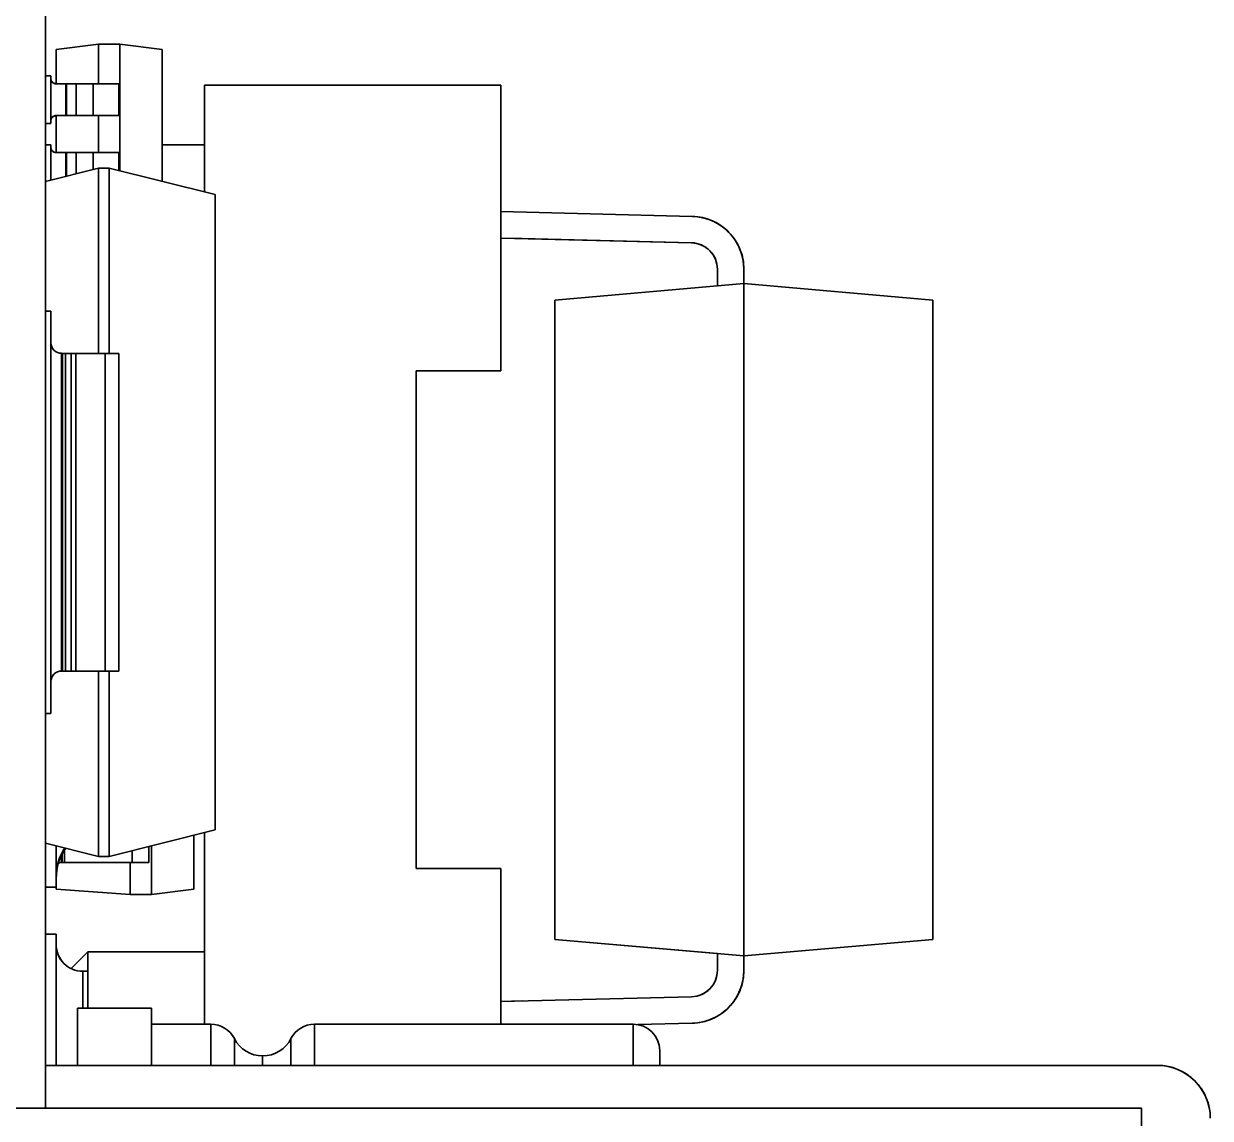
# Model space of a CAD drawing. Extents: x 146 to 1134, y 78 to 926.
# Drawn here: x 676.35 to 687.56, y 330.01 to 340.35 of the extents above; entities that cross this region are included whole.
import ezdxf

# ---------------------------------------------------------------- set-up
doc = ezdxf.new("R2010")
doc.units = 0

msp = doc.modelspace()

# ---------------------------------------------------------------- linework, layer by layer
at = {"color": 7, "lineweight": 35}
for p, q in [((676.559, 330.107), (676.559, 371.677)), ((676.559, 330.107), (676.559, 371.677)), ((686.909, 330.107), (666.909, 330.107))]:
    msp.add_line(p, q, dxfattribs=at)
at = {"color": 7, "lineweight": 35, "ltscale": 0.010077}
for p, q in [((676.659, 340.107), (677.059, 340.157)), ((677.059, 340.157), (676.659, 340.107))]:
    msp.add_line(p, q, dxfattribs=at)
at = {"color": 7, "lineweight": 35, "ltscale": 0.009375}
for p, q in [((677.059, 339.782), (677.059, 340.157)), ((677.059, 340.157), (677.059, 339.782))]:
    msp.add_line(p, q, dxfattribs=at)
at = {"color": 7, "lineweight": 35, "ltscale": 0.005}
for p, q in [((677.059, 340.157), (677.259, 340.157)), ((677.059, 340.157), (677.259, 340.157)), ((677.559, 332.127), (677.359, 332.127)), ((677.359, 332.127), (677.559, 332.127)), ((677.359, 332.127), (677.559, 332.127))]:
    msp.add_line(p, q, dxfattribs=at)
at = {"color": 7, "lineweight": 35, "ltscale": 0.0299}
for p, q in [((677.259, 338.961), (677.259, 340.157)), ((677.259, 340.157), (677.259, 338.961))]:
    msp.add_line(p, q, dxfattribs=at)
at = {"color": 7, "lineweight": 35, "ltscale": 0.010078}
for p, q in [((677.259, 340.157), (677.659, 340.107)), ((677.659, 340.107), (677.259, 340.157)), ((677.959, 332.177), (677.559, 332.127)), ((677.559, 332.127), (677.959, 332.177)), ((677.559, 332.127), (677.959, 332.177))]:
    msp.add_line(p, q, dxfattribs=at)
at = {"color": 7, "lineweight": 35, "ltscale": 0.008125}
for p, q in [((676.659, 339.782), (676.659, 340.107)), ((676.659, 340.107), (676.659, 339.782)), ((676.659, 340.107), (676.659, 339.782))]:
    msp.add_line(p, q, dxfattribs=at)
at = {"color": 7, "lineweight": 35, "ltscale": 0.03115}
for p, q in [((677.659, 340.107), (677.659, 338.861)), ((677.659, 338.861), (677.659, 340.107))]:
    msp.add_line(p, q, dxfattribs=at)
at = {"color": 7, "lineweight": 35, "ltscale": 0.00125}
for p, q in [((676.609, 339.857), (676.559, 339.857)), ((676.559, 339.857), (676.609, 339.857)), ((676.659, 339.482), (676.709, 339.482)), ((676.559, 339.407), (676.609, 339.407)), ((676.559, 339.407), (676.609, 339.407)), ((676.559, 339.407), (676.609, 339.407)), ((676.559, 339.407), (676.609, 339.407)), ((676.559, 339.407), (676.609, 339.407)), ((676.609, 339.207), (676.559, 339.207)), ((676.559, 339.207), (676.609, 339.207)), ((676.609, 337.636), (676.559, 337.636)), ((676.559, 337.636), (676.609, 337.636)), ((676.609, 333.836), (676.559, 333.836)), ((676.559, 333.836), (676.609, 333.836)), ((676.559, 333.836), (676.609, 333.836)), ((676.909, 331.401), (676.959, 331.401)), ((676.959, 331.401), (676.909, 331.401))]:
    msp.add_line(p, q, dxfattribs=at)
at = {"color": 7, "lineweight": 35, "ltscale": 0.01125}
msp.add_line((676.609, 339.407), (676.609, 339.857), dxfattribs=at)
at = {"color": 7, "lineweight": 35, "ltscale": 0.000428772}
for p, q in [((676.609, 339.857), (676.609, 339.84)), ((676.609, 339.424), (676.609, 339.407))]:
    msp.add_line(p, q, dxfattribs=at)
at = {"color": 7, "lineweight": 35, "ltscale": 0.001219}
for p, q in [((676.609, 339.84), (676.609, 339.791)), ((676.609, 339.473), (676.609, 339.424)), ((676.609, 339.19), (676.609, 339.141))]:
    msp.add_line(p, q, dxfattribs=at)
at = {"color": 7, "lineweight": 35, "ltscale": 0.009999}
for p, q in [((676.609, 339.432), (676.609, 339.832)), ((678.059, 339.205), (677.659, 339.205)), ((678.059, 339.205), (677.659, 339.205))]:
    msp.add_line(p, q, dxfattribs=at)
at = {"color": 7, "lineweight": 35, "ltscale": 0.001825}
for p, q in [((676.609, 339.791), (676.609, 339.718)), ((676.609, 339.546), (676.609, 339.473)), ((676.609, 339.141), (676.609, 339.068))]:
    msp.add_line(p, q, dxfattribs=at)
at = {"color": 7, "lineweight": 35, "ltscale": 0.000340794}
msp.add_line((676.621, 339.8), (676.613, 339.811), dxfattribs=at)
at = {"color": 7, "lineweight": 35, "ltscale": 0.002249}
for p, q in [((676.749, 339.782), (676.659, 339.782)), ((676.659, 339.782), (676.749, 339.782)), ((676.749, 339.482), (676.659, 339.482)), ((676.749, 339.482), (676.659, 339.482)), ((676.749, 339.132), (676.659, 339.132)), ((676.659, 339.132), (676.749, 339.132)), ((676.969, 334.236), (677.059, 334.236)), ((677.249, 334.236), (677.159, 334.236))]:
    msp.add_line(p, q, dxfattribs=at)
at = {"color": 7, "lineweight": 35, "ltscale": 0.000177002}
for p, q in [((676.756, 339.782), (676.749, 339.782)), ((676.749, 339.782), (676.756, 339.782)), ((676.756, 339.482), (676.749, 339.482)), ((676.756, 339.482), (676.749, 339.482)), ((676.756, 339.132), (676.749, 339.132)), ((676.749, 339.132), (676.756, 339.132))]:
    msp.add_line(p, q, dxfattribs=at)
at = {"color": 7, "lineweight": 35, "ltscale": 0.0075}
for p, q in [((676.749, 339.482), (676.749, 339.782)), ((676.749, 339.782), (676.749, 339.482)), ((676.756, 339.782), (676.756, 339.482)), ((676.756, 339.482), (676.756, 339.782)), ((676.847, 339.482), (676.847, 339.782)), ((676.847, 339.782), (676.847, 339.482)), ((677.009, 339.782), (677.009, 339.482)), ((677.009, 339.782), (677.009, 339.482)), ((677.249, 339.482), (677.249, 339.782)), ((677.249, 339.482), (677.249, 339.782)), ((677.359, 332.127), (677.359, 332.427)), ((677.359, 332.427), (677.359, 332.127))]:
    msp.add_line(p, q, dxfattribs=at)
at = {"color": 7, "lineweight": 35, "ltscale": 0.000662231}
for p, q in [((676.782, 339.782), (676.756, 339.782)), ((676.782, 339.482), (676.756, 339.482)), ((676.782, 339.132), (676.756, 339.132))]:
    msp.add_line(p, q, dxfattribs=at)
at = {"color": 7, "lineweight": 35, "ltscale": 0.002272}
for p, q in [((676.756, 339.782), (676.847, 339.782)), ((676.847, 339.482), (676.756, 339.482)), ((676.978, 339.482), (677.069, 339.482)), ((676.756, 339.132), (676.847, 339.132))]:
    msp.add_line(p, q, dxfattribs=at)
at = {"color": 7, "lineweight": 35, "ltscale": 0.00161}
for p, q in [((676.847, 339.782), (676.782, 339.782)), ((676.847, 339.482), (676.782, 339.482)), ((676.847, 339.132), (676.782, 339.132))]:
    msp.add_line(p, q, dxfattribs=at)
at = {"color": 7, "lineweight": 35, "ltscale": 0.00406}
for p, q in [((677.009, 339.782), (676.847, 339.782)), ((676.847, 339.782), (677.009, 339.782)), ((676.978, 339.482), (676.816, 339.482)), ((677.009, 339.482), (676.847, 339.482)), ((677.009, 339.482), (676.847, 339.482)), ((677.009, 339.132), (676.847, 339.132)), ((676.847, 339.132), (677.009, 339.132))]:
    msp.add_line(p, q, dxfattribs=at)
at = {"color": 7, "lineweight": 35, "ltscale": 0.004285}
for p, q in [((677.181, 339.782), (677.009, 339.782)), ((677.181, 339.482), (677.009, 339.482)), ((677.181, 339.132), (677.009, 339.132))]:
    msp.add_line(p, q, dxfattribs=at)
at = {"color": 7, "lineweight": 35, "ltscale": 0.005991}
for p, q in [((677.249, 339.782), (677.009, 339.782)), ((677.009, 339.482), (677.249, 339.482)), ((677.249, 339.132), (677.009, 339.132))]:
    msp.add_line(p, q, dxfattribs=at)
at = {"color": 7, "lineweight": 35, "ltscale": 0.001706}
for p, q in [((677.249, 339.782), (677.181, 339.782)), ((677.249, 339.482), (677.181, 339.482)), ((677.249, 339.132), (677.181, 339.132))]:
    msp.add_line(p, q, dxfattribs=at)
at = {"color": 7, "lineweight": 35, "ltscale": 0.002152}
for p, q in [((676.609, 339.718), (676.609, 339.632)), ((676.609, 339.632), (676.609, 339.546)), ((676.609, 339.068), (676.609, 338.982))]:
    msp.add_line(p, q, dxfattribs=at)
at = {"color": 7, "lineweight": 35, "ltscale": 0.025225}
msp.add_line((678.059, 339.77), (678.059, 338.761), dxfattribs=at)
msp.add_line((678.059, 339.77), (678.059, 338.761), dxfattribs=at)
at = {"color": 7, "lineweight": 35, "ltscale": 0.07}
msp.add_line((680.859, 339.77), (678.059, 339.77), dxfattribs=at)
msp.add_line((680.859, 339.77), (678.059, 339.77), dxfattribs=at)
at = {"color": 7, "lineweight": 35, "ltscale": 0.014125}
msp.add_line((678.059, 339.77), (678.059, 339.205), dxfattribs=at)
at = {"color": 7, "lineweight": 35, "ltscale": 0.0675}
msp.add_line((680.859, 337.07), (680.859, 339.77), dxfattribs=at)
msp.add_line((680.859, 337.07), (680.859, 339.77), dxfattribs=at)
at = {"color": 7, "lineweight": 35, "ltscale": 0.000337399}
msp.add_line((676.621, 339.464), (676.613, 339.453), dxfattribs=at)
at = {"color": 7, "lineweight": 35, "ltscale": 0.00875}
for p, q in [((676.659, 339.132), (676.659, 339.482)), ((676.659, 339.482), (676.659, 339.132)), ((676.659, 339.482), (676.659, 339.132)), ((677.059, 339.132), (677.059, 339.482)), ((677.059, 339.482), (677.059, 339.132)), ((676.909, 331.051), (676.909, 331.401)), ((676.909, 331.051), (676.909, 331.401)), ((676.959, 331.401), (676.959, 331.051)), ((676.959, 331.051), (676.959, 331.401))]:
    msp.add_line(p, q, dxfattribs=at)
at = {"color": 7, "lineweight": 35, "ltscale": 0.001007}
msp.add_line((676.709, 339.482), (676.749, 339.482), dxfattribs=at)
at = {"color": 7, "lineweight": 35, "ltscale": 0.00166}
msp.add_line((676.816, 339.482), (676.749, 339.482), dxfattribs=at)
at = {"color": 7, "lineweight": 35, "ltscale": 0.0045}
msp.add_line((677.069, 339.482), (677.249, 339.482), dxfattribs=at)
at = {"color": 7, "lineweight": 35, "ltscale": 0.008342}
msp.add_line((676.609, 338.873), (676.609, 339.207), dxfattribs=at)
at = {"color": 7, "lineweight": 35, "ltscale": 0.000428009}
msp.add_line((676.609, 339.207), (676.609, 339.19), dxfattribs=at)
at = {"color": 7, "lineweight": 35, "ltscale": 0.007713}
msp.add_line((676.609, 338.874), (676.609, 339.182), dxfattribs=at)
at = {"color": 7, "lineweight": 35, "ltscale": 0.000340149}
msp.add_line((676.621, 339.15), (676.613, 339.161), dxfattribs=at)
at = {"color": 7, "lineweight": 35, "ltscale": 0.005587}
msp.add_line((676.749, 338.909), (676.749, 339.132), dxfattribs=at)
at = {"color": 7, "lineweight": 35, "ltscale": 0.005588}
msp.add_line((676.749, 339.132), (676.749, 338.909), dxfattribs=at)
at = {"color": 7, "lineweight": 35, "ltscale": 0.005543}
for p, q in [((676.756, 339.132), (676.756, 338.91)), ((676.756, 338.91), (676.756, 339.132))]:
    msp.add_line(p, q, dxfattribs=at)
at = {"color": 7, "lineweight": 35, "ltscale": 0.004975}
for p, q in [((676.847, 338.933), (676.847, 339.132)), ((676.847, 339.132), (676.847, 338.933))]:
    msp.add_line(p, q, dxfattribs=at)
at = {"color": 7, "lineweight": 35, "ltscale": 0.00396}
msp.add_line((677.009, 339.132), (677.009, 338.974), dxfattribs=at)
msp.add_line((677.009, 339.132), (677.009, 338.974), dxfattribs=at)
at = {"color": 7, "lineweight": 35, "ltscale": 0.004212}
msp.add_line((677.249, 338.964), (677.249, 339.132), dxfattribs=at)
msp.add_line((677.249, 338.964), (677.249, 339.132), dxfattribs=at)
at = {"color": 7, "lineweight": 35, "ltscale": 0.011082}
msp.add_line((678.059, 339.205), (678.059, 338.762), dxfattribs=at)
at = {"color": 7, "lineweight": 35, "ltscale": 0.012885}
for p, q in [((677.059, 338.986), (676.559, 338.861)), ((676.559, 338.861), (677.059, 338.986)), ((676.559, 332.611), (677.059, 332.486)), ((676.559, 332.611), (677.059, 332.486)), ((677.059, 332.486), (676.559, 332.611))]:
    msp.add_line(p, q, dxfattribs=at)
at = {"color": 7, "lineweight": 35, "ltscale": 0.002153}
msp.add_line((676.609, 338.982), (676.609, 338.896), dxfattribs=at)
at = {"color": 7, "lineweight": 35, "ltscale": 0.000574493}
msp.add_line((676.609, 338.896), (676.609, 338.873), dxfattribs=at)
at = {"color": 7, "lineweight": 35, "ltscale": 0.04375}
for p, q in [((677.059, 337.236), (677.059, 338.986)), ((677.059, 338.986), (677.059, 337.236)), ((677.159, 338.986), (677.159, 337.236)), ((677.159, 338.986), (677.159, 337.236)), ((677.059, 332.486), (677.059, 334.236)), ((677.059, 334.236), (677.059, 332.486)), ((677.159, 334.236), (677.159, 332.486)), ((677.159, 334.236), (677.159, 332.486))]:
    msp.add_line(p, q, dxfattribs=at)
at = {"color": 7, "lineweight": 35, "ltscale": 0.002501}
for p, q in [((677.059, 338.986), (677.159, 338.986)), ((677.159, 338.986), (677.059, 338.986)), ((677.059, 334.236), (677.159, 334.236)), ((677.159, 332.486), (677.059, 332.486)), ((677.059, 332.486), (677.159, 332.486)), ((677.059, 332.486), (677.159, 332.486)), ((676.659, 332.196), (676.559, 332.196)), ((676.559, 332.196), (676.659, 332.196)), ((676.559, 332.196), (676.659, 332.196)), ((676.559, 331.751), (676.659, 331.751)), ((676.659, 331.751), (676.559, 331.751))]:
    msp.add_line(p, q, dxfattribs=at)
at = {"color": 7, "lineweight": 35, "ltscale": 0.025769}
for p, q in [((678.159, 338.736), (677.159, 338.986)), ((677.159, 338.986), (678.159, 338.736)), ((678.159, 332.736), (677.159, 332.486)), ((678.159, 332.736), (677.159, 332.486)), ((677.159, 332.486), (678.159, 332.736))]:
    msp.add_line(p, q, dxfattribs=at)
at = {"color": 7, "lineweight": 35, "ltscale": 0.15}
for p, q in [((678.159, 338.736), (678.159, 332.736)), ((678.159, 332.736), (678.159, 338.736))]:
    msp.add_line(p, q, dxfattribs=at)
at = {"color": 7, "lineweight": 35, "ltscale": 0.045203}
for p, q in [((682.666, 338.53), (680.859, 338.575)), ((680.859, 338.575), (682.666, 338.53))]:
    msp.add_line(p, q, dxfattribs=at)
at = {"color": 7, "lineweight": 35, "ltscale": 0.045046}
for p, q in [((680.859, 338.325), (682.66, 338.28)), ((680.859, 338.325), (682.66, 338.28)), ((682.66, 331.16), (680.859, 331.115)), ((682.66, 331.16), (680.859, 331.115))]:
    msp.add_line(p, q, dxfattribs=at)
at = {"color": 7, "lineweight": 35, "ltscale": 0.005002}
for p, q in [((681.059, 338.32), (680.859, 338.325)), ((681.059, 338.32), (680.859, 338.325)), ((680.859, 338.325), (681.059, 338.32)), ((681.059, 338.32), (680.859, 338.325)), ((680.859, 338.325), (681.059, 338.32)), ((681.059, 338.32), (680.859, 338.325)), ((680.859, 338.325), (681.059, 338.32)), ((681.059, 338.32), (680.859, 338.325)), ((680.859, 338.325), (681.059, 338.32)), ((680.859, 338.325), (681.059, 338.32)), ((680.859, 338.325), (681.059, 338.32)), ((681.059, 338.32), (680.859, 338.325)), ((680.859, 338.325), (681.059, 338.32)), ((681.059, 338.32), (680.859, 338.325)), ((680.859, 338.325), (681.059, 338.32)), ((681.059, 338.32), (680.859, 338.325)), ((680.859, 338.325), (681.059, 338.32)), ((681.059, 338.32), (680.859, 338.325)), ((680.859, 338.325), (681.059, 338.32)), ((681.059, 338.32), (680.859, 338.325)), ((680.859, 338.325), (681.059, 338.32)), ((681.059, 338.32), (680.859, 338.325)), ((680.859, 338.325), (681.059, 338.32)), ((681.059, 338.32), (680.859, 338.325)), ((681.059, 338.32), (680.859, 338.325)), ((680.859, 338.325), (681.059, 338.32)), ((680.859, 331.115), (681.059, 331.12))]:
    msp.add_line(p, q, dxfattribs=at)
at = {"color": 7, "lineweight": 35, "ltscale": 0.040162}
msp.add_line((681.054, 338.32), (682.66, 338.28), dxfattribs=at)
at = {"color": 7, "lineweight": 35, "ltscale": 0.040044}
for p, q in [((681.059, 338.32), (682.66, 338.28)), ((681.059, 338.32), (682.66, 338.28)), ((682.66, 338.28), (681.059, 338.32)), ((681.059, 338.32), (682.66, 338.28)), ((682.66, 338.28), (681.059, 338.32)), ((681.059, 338.32), (682.66, 338.28)), ((682.66, 338.28), (681.059, 338.32)), ((681.059, 338.32), (682.66, 338.28)), ((682.66, 338.28), (681.059, 338.32)), ((682.66, 338.28), (681.059, 338.32)), ((682.66, 338.28), (681.059, 338.32)), ((681.059, 338.32), (682.66, 338.28)), ((682.66, 338.28), (681.059, 338.32)), ((681.059, 338.32), (682.66, 338.28)), ((682.66, 338.28), (681.059, 338.32)), ((681.059, 338.32), (682.66, 338.28)), ((682.66, 338.28), (681.059, 338.32)), ((681.059, 338.32), (682.66, 338.28)), ((681.059, 338.32), (682.66, 338.28)), ((682.66, 338.28), (681.059, 338.32)), ((682.66, 338.28), (681.059, 338.32)), ((681.059, 338.32), (682.66, 338.28)), ((682.66, 338.28), (681.059, 338.32)), ((681.059, 338.32), (682.66, 338.28)), ((681.059, 338.32), (682.66, 338.28)), ((682.66, 338.28), (681.059, 338.32))]:
    msp.add_line(p, q, dxfattribs=at)
at = {"color": 7, "lineweight": 35, "ltscale": 0.003926}
for p, q in [((682.904, 338.03), (682.904, 337.873)), ((682.904, 338.03), (682.904, 337.873)), ((682.904, 338.03), (682.904, 337.873)), ((682.904, 338.03), (682.904, 337.873)), ((682.904, 337.873), (682.904, 338.03)), ((682.904, 338.03), (682.904, 337.873)), ((682.904, 337.873), (682.904, 338.03)), ((682.904, 338.03), (682.904, 337.873)), ((682.904, 337.873), (682.904, 338.03)), ((682.904, 338.03), (682.904, 337.873)), ((682.904, 337.873), (682.904, 338.03)), ((682.904, 338.03), (682.904, 337.873)), ((682.904, 337.873), (682.904, 338.03)), ((682.904, 337.873), (682.904, 338.03)), ((682.904, 338.03), (682.904, 337.873)), ((682.904, 337.873), (682.904, 338.03)), ((682.904, 338.03), (682.904, 337.873)), ((682.904, 338.03), (682.904, 337.873)), ((682.904, 337.873), (682.904, 338.03)), ((682.904, 331.567), (682.904, 331.41)), ((682.904, 331.567), (682.904, 331.41)), ((682.904, 331.567), (682.904, 331.41)), ((682.904, 331.567), (682.904, 331.41)), ((682.904, 331.41), (682.904, 331.567)), ((682.904, 331.567), (682.904, 331.41)), ((682.904, 331.41), (682.904, 331.567)), ((682.904, 331.567), (682.904, 331.41)), ((682.904, 331.41), (682.904, 331.567)), ((682.904, 331.567), (682.904, 331.41)), ((682.904, 331.41), (682.904, 331.567)), ((682.904, 331.41), (682.904, 331.567)), ((682.904, 331.567), (682.904, 331.41)), ((682.904, 331.567), (682.904, 331.41)), ((682.904, 331.41), (682.904, 331.567)), ((682.904, 331.567), (682.904, 331.41)), ((682.904, 331.41), (682.904, 331.567)), ((682.904, 331.41), (682.904, 331.567)), ((682.904, 331.567), (682.904, 331.41))]:
    msp.add_line(p, q, dxfattribs=at)
at = {"color": 7, "lineweight": 35, "ltscale": 0.003925}
for p, q in [((682.904, 338.03), (682.904, 337.873)), ((682.904, 337.873), (682.904, 338.03)), ((682.904, 337.873), (682.904, 338.03)), ((682.904, 338.03), (682.904, 337.873)), ((682.904, 337.873), (682.904, 338.03)), ((682.904, 338.03), (682.904, 337.873)), ((682.904, 337.873), (682.904, 338.03)), ((682.904, 338.03), (682.904, 337.873)), ((682.904, 337.873), (682.904, 338.03)), ((682.904, 338.03), (682.904, 337.873))]:
    msp.add_line(p, q, dxfattribs=at)
at = {"color": 7, "lineweight": 35, "ltscale": 0.003379}
for p, q in [((683.154, 337.895), (683.154, 338.03)), ((683.154, 338.03), (683.154, 337.895)), ((683.154, 331.41), (683.154, 331.545)), ((683.154, 331.545), (683.154, 331.41))]:
    msp.add_line(p, q, dxfattribs=at)
at = {"color": 7, "lineweight": 35, "ltscale": 0.044796}
for p, q in [((683.154, 337.895), (681.369, 337.739)), ((681.369, 337.739), (683.154, 337.895)), ((681.369, 331.701), (683.154, 331.545)), ((683.154, 331.545), (681.369, 331.701))]:
    msp.add_line(p, q, dxfattribs=at)
at = {"color": 7, "lineweight": 35, "ltscale": 0.044795}
for p, q in [((684.939, 337.739), (683.154, 337.895)), ((683.154, 337.895), (684.939, 337.739)), ((683.154, 331.545), (684.939, 331.701)), ((684.939, 331.701), (683.154, 331.545)), ((683.154, 331.545), (684.939, 331.701))]:
    msp.add_line(p, q, dxfattribs=at)
at = {"color": 7, "lineweight": 35, "ltscale": 0.15875}
for p, q in [((683.154, 331.545), (683.154, 337.895)), ((683.154, 337.895), (683.154, 331.545))]:
    msp.add_line(p, q, dxfattribs=at)
at = {"color": 7, "lineweight": 35, "ltscale": 0.150941}
for p, q in [((681.369, 337.739), (681.369, 331.701)), ((681.369, 331.701), (681.369, 337.739)), ((681.369, 337.739), (681.369, 331.701)), ((684.939, 331.701), (684.939, 337.739)), ((684.939, 337.739), (684.939, 331.701))]:
    msp.add_line(p, q, dxfattribs=at)
at = {"color": 7, "lineweight": 35, "ltscale": 0.095}
msp.add_line((676.609, 337.636), (676.609, 333.836), dxfattribs=at)
msp.add_line((676.609, 337.636), (676.609, 333.836), dxfattribs=at)
at = {"color": 7, "lineweight": 35, "ltscale": 0.075}
for p, q in [((676.709, 337.236), (676.709, 334.236)), ((676.709, 334.236), (676.709, 337.236)), ((676.718, 337.236), (676.718, 334.236)), ((676.718, 337.236), (676.718, 334.236)), ((676.748, 334.236), (676.748, 337.236)), ((676.748, 334.236), (676.748, 337.236)), ((676.799, 337.236), (676.799, 334.236)), ((676.799, 334.236), (676.799, 337.236)), ((676.845, 334.236), (676.845, 337.236)), ((676.845, 337.236), (676.845, 334.236)), ((677.12, 337.236), (677.12, 334.236)), ((677.12, 337.236), (677.12, 334.236)), ((677.249, 334.236), (677.249, 337.236)), ((677.249, 334.236), (677.249, 337.236))]:
    msp.add_line(p, q, dxfattribs=at)
at = {"color": 7, "lineweight": 35, "ltscale": 0.000218201}
for p, q in [((676.709, 337.236), (676.718, 337.236)), ((676.718, 337.236), (676.709, 337.236)), ((676.718, 334.236), (676.709, 334.236)), ((676.718, 334.236), (676.709, 334.236))]:
    msp.add_line(p, q, dxfattribs=at)
at = {"color": 7, "lineweight": 35, "ltscale": 0.000767517}
for p, q in [((676.748, 337.236), (676.718, 337.236)), ((676.748, 337.236), (676.718, 337.236)), ((676.718, 334.236), (676.748, 334.236)), ((676.748, 334.236), (676.718, 334.236))]:
    msp.add_line(p, q, dxfattribs=at)
at = {"color": 7, "lineweight": 35, "ltscale": 0.001262}
for p, q in [((676.748, 337.236), (676.799, 337.236)), ((676.799, 337.236), (676.748, 337.236)), ((676.799, 334.236), (676.748, 334.236)), ((676.799, 334.236), (676.748, 334.236))]:
    msp.add_line(p, q, dxfattribs=at)
at = {"color": 7, "lineweight": 35, "ltscale": 0.001157}
for p, q in [((676.799, 337.236), (676.845, 337.236)), ((676.845, 337.236), (676.799, 337.236)), ((676.845, 334.236), (676.799, 334.236)), ((676.845, 334.236), (676.799, 334.236))]:
    msp.add_line(p, q, dxfattribs=at)
at = {"color": 7, "lineweight": 35, "ltscale": 0.006874}
for p, q in [((676.845, 337.236), (677.12, 337.236)), ((677.12, 337.236), (676.845, 337.236)), ((677.12, 334.236), (676.845, 334.236)), ((677.12, 334.236), (676.845, 334.236))]:
    msp.add_line(p, q, dxfattribs=at)
at = {"color": 7, "lineweight": 35, "ltscale": 0.003221}
for p, q in [((677.249, 337.236), (677.12, 337.236)), ((677.12, 334.236), (677.249, 334.236))]:
    msp.add_line(p, q, dxfattribs=at)
at = {"color": 7, "lineweight": 35, "ltscale": 0.002383}
for p, q in [((677.215, 337.236), (677.12, 337.236)), ((677.215, 334.236), (677.12, 334.236))]:
    msp.add_line(p, q, dxfattribs=at)
at = {"color": 7, "lineweight": 35, "ltscale": 0.000837708}
for p, q in [((677.249, 337.236), (677.215, 337.236)), ((677.249, 334.236), (677.215, 334.236))]:
    msp.add_line(p, q, dxfattribs=at)
at = {"color": 7, "lineweight": 35, "ltscale": 0.1175}
msp.add_line((680.059, 332.37), (680.059, 337.07), dxfattribs=at)
msp.add_line((680.059, 332.37), (680.059, 337.07), dxfattribs=at)
at = {"color": 7, "lineweight": 35, "ltscale": 0.02}
for p, q in [((680.059, 337.07), (680.859, 337.07)), ((680.059, 337.07), (680.859, 337.07)), ((680.059, 337.07), (680.859, 337.07)), ((680.859, 332.37), (680.059, 332.37)), ((680.859, 332.37), (680.059, 332.37))]:
    msp.add_line(p, q, dxfattribs=at)
at = {"color": 7, "lineweight": 35, "ltscale": 0.000267464}
msp.add_line((676.709, 334.236), (676.698, 334.236), dxfattribs=at)
at = {"color": 7, "lineweight": 35, "ltscale": 0.005328}
msp.add_line((676.922, 334.236), (676.709, 334.236), dxfattribs=at)
at = {"color": 7, "lineweight": 35, "ltscale": 0.001172}
msp.add_line((676.922, 334.236), (676.969, 334.236), dxfattribs=at)
at = {"color": 7, "lineweight": 35, "ltscale": 0.012725}
for p, q in [((677.959, 332.686), (677.959, 332.177)), ((677.959, 332.177), (677.959, 332.686))]:
    msp.add_line(p, q, dxfattribs=at)
at = {"color": 7, "lineweight": 35, "ltscale": 0.02815}
msp.add_line((678.059, 332.711), (678.059, 331.585), dxfattribs=at)
at = {"color": 7, "lineweight": 35, "ltscale": 0.045248}
msp.add_line((678.059, 332.711), (678.059, 330.901), dxfattribs=at)
msp.add_line((678.059, 332.711), (678.059, 330.901), dxfattribs=at)
at = {"color": 7, "lineweight": 35, "ltscale": 0.008525}
for p, q in [((678.059, 332.711), (678.059, 332.37)), ((678.059, 332.37), (678.059, 332.711)), ((678.059, 332.711), (678.059, 332.37)), ((678.059, 332.37), (678.059, 332.711))]:
    msp.add_line(p, q, dxfattribs=at)
at = {"color": 7, "lineweight": 35, "ltscale": 0.007146}
msp.add_line((676.659, 332.586), (676.659, 332.3), dxfattribs=at)
at = {"color": 7, "lineweight": 35, "ltscale": 0.007141}
msp.add_line((676.659, 332.3), (676.659, 332.586), dxfattribs=at)
at = {"color": 7, "lineweight": 35, "ltscale": 0.001962}
for p, q in [((676.714, 332.506), (676.714, 332.427)), ((676.714, 332.427), (676.714, 332.506))]:
    msp.add_line(p, q, dxfattribs=at)
at = {"color": 7, "lineweight": 35, "ltscale": 0.00294}
for p, q in [((676.737, 332.427), (676.737, 332.545)), ((676.737, 332.545), (676.737, 332.427))]:
    msp.add_line(p, q, dxfattribs=at)
at = {"color": 7, "lineweight": 35, "ltscale": 0.002839}
msp.add_line((677.377, 332.541), (677.377, 332.427), dxfattribs=at)
msp.add_line((677.377, 332.541), (677.377, 332.427), dxfattribs=at)
at = {"color": 7, "lineweight": 35, "ltscale": 0.003819}
msp.add_line((677.534, 332.427), (677.534, 332.58), dxfattribs=at)
msp.add_line((677.534, 332.427), (677.534, 332.58), dxfattribs=at)
at = {"color": 7, "lineweight": 35, "ltscale": 0.011475}
for p, q in [((677.559, 332.127), (677.559, 332.586)), ((677.559, 332.586), (677.559, 332.127))]:
    msp.add_line(p, q, dxfattribs=at)
at = {"color": 7, "lineweight": 35, "ltscale": 0.000624375}
msp.add_line((676.681, 332.424), (676.706, 332.427), dxfattribs=at)
at = {"color": 7, "lineweight": 35, "ltscale": 0.000300598}
msp.add_line((676.706, 332.427), (676.718, 332.427), dxfattribs=at)
at = {"color": 7, "lineweight": 35, "ltscale": 7.93457e-05}
msp.add_line((676.709, 332.427), (676.706, 332.427), dxfattribs=at)
msp.add_line((676.709, 332.427), (676.706, 332.427), dxfattribs=at)
at = {"color": 7, "lineweight": 35, "ltscale": 0.001698}
msp.add_line((676.709, 332.427), (676.709, 332.495), dxfattribs=at)
msp.add_line((676.709, 332.427), (676.709, 332.495), dxfattribs=at)
at = {"color": 7, "lineweight": 35, "ltscale": 0.000131226}
msp.add_line((676.714, 332.427), (676.709, 332.427), dxfattribs=at)
msp.add_line((676.714, 332.427), (676.709, 332.427), dxfattribs=at)
at = {"color": 7, "lineweight": 35, "ltscale": 0.000559998}
for p, q in [((676.737, 332.427), (676.714, 332.427)), ((676.737, 332.427), (676.714, 332.427)), ((677.361, 332.427), (677.384, 332.427))]:
    msp.add_line(p, q, dxfattribs=at)
at = {"color": 7, "lineweight": 35, "ltscale": 6.86646e-05}
msp.add_line((676.721, 332.427), (676.718, 332.427), dxfattribs=at)
at = {"color": 7, "lineweight": 35, "ltscale": 0.016016}
for p, q in [((677.361, 332.427), (676.721, 332.427)), ((677.377, 332.427), (676.737, 332.427)), ((677.377, 332.427), (676.737, 332.427))]:
    msp.add_line(p, q, dxfattribs=at)
at = {"color": 7, "lineweight": 35, "ltscale": 0.002786}
msp.add_line((677.489, 332.427), (677.377, 332.427), dxfattribs=at)
at = {"color": 7, "lineweight": 35, "ltscale": 0.003918}
msp.add_line((677.377, 332.427), (677.534, 332.427), dxfattribs=at)
at = {"color": 7, "lineweight": 35, "ltscale": 0.003751}
msp.add_line((677.384, 332.427), (677.534, 332.427), dxfattribs=at)
at = {"color": 7, "lineweight": 35, "ltscale": 0.001132}
msp.add_line((677.534, 332.427), (677.489, 332.427), dxfattribs=at)
at = {"color": 7, "lineweight": 35, "ltscale": 0.002605}
msp.add_line((676.659, 332.3), (676.659, 332.196), dxfattribs=at)
msp.add_line((676.659, 332.3), (676.659, 332.196), dxfattribs=at)
at = {"color": 7, "lineweight": 35, "ltscale": 0.036723}
msp.add_line((680.859, 330.901), (680.859, 332.37), dxfattribs=at)
msp.add_line((680.859, 330.901), (680.859, 332.37), dxfattribs=at)
at = {"color": 7, "lineweight": 35, "ltscale": 0.000474548}
for p, q in [((676.659, 332.177), (676.659, 332.196)), ((676.659, 332.196), (676.659, 332.177)), ((676.659, 332.196), (676.659, 332.177))]:
    msp.add_line(p, q, dxfattribs=at)
at = {"color": 7, "lineweight": 35, "ltscale": 0.017543}
for p, q in [((677.359, 332.127), (676.659, 332.177)), ((676.659, 332.177), (677.359, 332.127)), ((676.659, 332.177), (677.359, 332.127))]:
    msp.add_line(p, q, dxfattribs=at)
at = {"color": 7, "lineweight": 35, "ltscale": 0.030978}
msp.add_line((676.659, 331.751), (676.659, 330.512), dxfattribs=at)
msp.add_line((676.659, 331.751), (676.659, 330.512), dxfattribs=at)
at = {"color": 7, "lineweight": 35, "ltscale": 0.038522}
msp.add_line((681.369, 331.701), (682.904, 331.567), dxfattribs=at)
at = {"color": 7, "lineweight": 35, "ltscale": 0.005618}
msp.add_line((676.8, 331.426), (676.959, 331.585), dxfattribs=at)
msp.add_line((676.8, 331.426), (676.959, 331.585), dxfattribs=at)
msp.add_line((676.8, 331.426), (676.959, 331.585), dxfattribs=at)
at = {"color": 7, "lineweight": 35, "ltscale": 0.005619}
for p, q in [((676.959, 331.585), (676.8, 331.426)), ((676.959, 331.585), (676.8, 331.426)), ((676.959, 331.585), (676.8, 331.426)), ((676.8, 331.426), (676.959, 331.585)), ((676.959, 331.585), (676.8, 331.426)), ((676.8, 331.426), (676.959, 331.585)), ((676.959, 331.585), (676.8, 331.426)), ((676.8, 331.426), (676.959, 331.585)), ((676.959, 331.585), (676.8, 331.426)), ((676.8, 331.426), (676.959, 331.585)), ((676.959, 331.585), (676.8, 331.426)), ((676.8, 331.426), (676.959, 331.585)), ((676.959, 331.585), (676.8, 331.426)), ((676.8, 331.426), (676.959, 331.585)), ((676.959, 331.585), (676.8, 331.426)), ((676.8, 331.426), (676.959, 331.585)), ((676.959, 331.585), (676.8, 331.426)), ((676.8, 331.426), (676.959, 331.585)), ((676.959, 331.585), (676.8, 331.426)), ((676.8, 331.426), (676.959, 331.585)), ((676.959, 331.585), (676.8, 331.426)), ((676.8, 331.426), (676.959, 331.585)), ((676.959, 331.585), (676.8, 331.426)), ((676.8, 331.426), (676.959, 331.585)), ((676.959, 331.585), (676.8, 331.426))]:
    msp.add_line(p, q, dxfattribs=at)
at = {"color": 7, "lineweight": 35, "ltscale": 0.027499}
msp.add_line((678.059, 331.585), (676.959, 331.585), dxfattribs=at)
msp.add_line((678.059, 331.585), (676.959, 331.585), dxfattribs=at)
at = {"color": 7, "lineweight": 35, "ltscale": 0.004563}
msp.add_line((676.959, 331.585), (676.959, 331.403), dxfattribs=at)
at = {"color": 7, "lineweight": 35, "ltscale": 0.004597}
msp.add_line((676.959, 331.401), (676.959, 331.585), dxfattribs=at)
at = {"color": 7, "lineweight": 35, "ltscale": 0.017099}
msp.add_line((678.059, 331.585), (678.059, 330.901), dxfattribs=at)
at = {"color": 7, "lineweight": 35, "ltscale": 0.003927}
for p, q in [((682.904, 331.567), (682.904, 331.41)), ((682.904, 331.41), (682.904, 331.567)), ((682.904, 331.41), (682.904, 331.567)), ((682.904, 331.567), (682.904, 331.41)), ((682.904, 331.41), (682.904, 331.567)), ((682.904, 331.567), (682.904, 331.41)), ((682.904, 331.41), (682.904, 331.567)), ((682.904, 331.567), (682.904, 331.41)), ((682.904, 331.41), (682.904, 331.567)), ((682.904, 331.567), (682.904, 331.41))]:
    msp.add_line(p, q, dxfattribs=at)
at = {"color": 7, "lineweight": 35, "ltscale": 0.013477}
for p, q in [((676.859, 330.512), (676.859, 331.051)), ((676.859, 330.512), (676.859, 331.051)), ((676.859, 331.051), (676.859, 330.512)), ((677.559, 330.512), (677.559, 331.051)), ((677.559, 331.051), (677.559, 330.512))]:
    msp.add_line(p, q, dxfattribs=at)
at = {"color": 7, "lineweight": 35, "ltscale": 0.0175}
for p, q in [((677.559, 331.051), (676.859, 331.051)), ((676.859, 331.051), (677.559, 331.051))]:
    msp.add_line(p, q, dxfattribs=at)
at = {"color": 7, "lineweight": 35, "ltscale": 0.014003}
for p, q in [((678.119, 330.901), (677.559, 330.901)), ((677.559, 330.901), (678.119, 330.901))]:
    msp.add_line(p, q, dxfattribs=at)
at = {"color": 7, "lineweight": 35, "ltscale": 0.009746}
for p, q in [((678.119, 330.901), (678.119, 330.511)), ((679.099, 330.511), (679.099, 330.901)), ((682.109, 330.901), (682.109, 330.511))]:
    msp.add_line(p, q, dxfattribs=at)
at = {"color": 7, "lineweight": 35, "ltscale": 0.009728}
for p, q in [((678.119, 330.512), (678.119, 330.901)), ((679.099, 330.901), (679.099, 330.512)), ((682.109, 330.512), (682.109, 330.901))]:
    msp.add_line(p, q, dxfattribs=at)
at = {"color": 7, "lineweight": 35, "ltscale": 0.075252}
for p, q in [((682.109, 330.901), (679.099, 330.901)), ((679.099, 330.901), (682.109, 330.901))]:
    msp.add_line(p, q, dxfattribs=at)
at = {"color": 7, "lineweight": 35, "ltscale": 0.012832}
for p, q in [((682.153, 330.897), (682.666, 330.91)), ((682.666, 330.91), (682.153, 330.897)), ((682.153, 330.897), (682.666, 330.91)), ((682.153, 330.897), (682.666, 330.91)), ((682.666, 330.91), (682.153, 330.897)), ((682.153, 330.897), (682.666, 330.91)), ((682.666, 330.91), (682.153, 330.897)), ((682.666, 330.91), (682.153, 330.897)), ((682.666, 330.91), (682.153, 330.897)), ((682.666, 330.91), (682.153, 330.897)), ((682.666, 330.91), (682.153, 330.897))]:
    msp.add_line(p, q, dxfattribs=at)
at = {"color": 7, "lineweight": 35, "ltscale": 0.012831}
for p, q in [((682.153, 330.897), (682.666, 330.91)), ((682.153, 330.897), (682.666, 330.91)), ((682.666, 330.91), (682.153, 330.897)), ((682.666, 330.91), (682.153, 330.897)), ((682.666, 330.91), (682.153, 330.897)), ((682.666, 330.91), (682.153, 330.897)), ((682.666, 330.91), (682.153, 330.897)), ((682.153, 330.897), (682.666, 330.91)), ((682.153, 330.897), (682.666, 330.91)), ((682.153, 330.897), (682.666, 330.91)), ((682.666, 330.91), (682.153, 330.897)), ((682.153, 330.897), (682.666, 330.91))]:
    msp.add_line(p, q, dxfattribs=at)
at = {"color": 7, "lineweight": 35, "ltscale": 0.012829}
for p, q in [((682.153, 330.897), (682.666, 330.91)), ((682.666, 330.91), (682.153, 330.897)), ((682.153, 330.897), (682.666, 330.91)), ((682.153, 330.897), (682.666, 330.91)), ((682.153, 330.897), (682.666, 330.91)), ((682.153, 330.897), (682.666, 330.91))]:
    msp.add_line(p, q, dxfattribs=at)
at = {"color": 7, "lineweight": 35, "ltscale": 0.006334}
for p, q in [((678.342, 330.512), (678.342, 330.765)), ((678.342, 330.512), (678.342, 330.765)), ((678.876, 330.765), (678.876, 330.512)), ((678.876, 330.765), (678.876, 330.512))]:
    msp.add_line(p, q, dxfattribs=at)
at = {"color": 7, "lineweight": 35, "ltscale": 0.002239}
for p, q in [((678.609, 330.601), (678.609, 330.512)), ((678.609, 330.512), (678.609, 330.601))]:
    msp.add_line(p, q, dxfattribs=at)
at = {"color": 7, "lineweight": 35, "ltscale": 0.002084}
msp.add_line((682.359, 330.568), (682.359, 330.651), dxfattribs=at)
at = {"color": 7, "lineweight": 35, "ltscale": 0.003478}
msp.add_line((682.359, 330.512), (682.359, 330.651), dxfattribs=at)
at = {"color": 7, "lineweight": 35, "ltscale": 0.010125}
for p, q in [((676.559, 330.512), (676.559, 330.107)), ((676.559, 330.107), (676.559, 330.512))]:
    msp.add_line(p, q, dxfattribs=at)
at = {"color": 7, "lineweight": 35, "ltscale": 0.2625}
msp.add_line((676.559, 330.512), (687.059, 330.512), dxfattribs=at)
msp.add_line((676.559, 330.512), (687.059, 330.512), dxfattribs=at)
at = {"color": 7, "lineweight": 35, "ltscale": 0.001395}
msp.add_line((682.359, 330.512), (682.359, 330.568), dxfattribs=at)
at = {"color": 7, "lineweight": 35, "ltscale": 0.225}
msp.add_line((686.909, 330.107), (686.909, 321.107), dxfattribs=at)
at = {"color": 7, "lineweight": 35}
for centre, radius, start, end in [((676.659, 339.832), 0.05, 180, 220.8593), ((676.659, 339.832), 0.0506, 180.2902, 220.619), ((676.659, 339.833), 0.0505, 220.503, 269.7481), ((676.659, 339.832), 0.05, 220.8593, 270), ((676.659, 339.833), 0.0504, 221.0898, 269.7752), ((676.659, 339.432), 0.05, 139.1407, 180), ((676.659, 339.432), 0.0506, 139.381, 179.7098), ((676.659, 339.432), 0.0507, 140.0058, 179.6955), ((676.659, 339.432), 0.0505, 90.2444, 139.505), ((676.659, 339.432), 0.0505, 90.2519, 139.497), ((676.659, 339.432), 0.05, 90, 139.1407), ((676.659, 339.432), 0.0504, 90.2248, 138.9102), ((676.659, 339.182), 0.05, 180, 220.8593), ((676.659, 339.182), 0.0506, 180.2902, 220.619), ((676.659, 339.183), 0.0505, 220.503, 269.7481), ((676.659, 339.182), 0.05, 220.8593, 270), ((676.659, 339.183), 0.0504, 221.0898, 269.7752), ((682.655, 338.035), 0.495, 66.3178, 88.6697), ((682.654, 338.03), 0.5, 0, 88.5643), ((682.655, 338.035), 0.495, 66.3178, 88.6697), ((682.655, 338.035), 0.495, 66.3178, 88.6697), ((682.657, 338.034), 0.495, 44.1767, 66.5287), ((682.656, 338.034), 0.496, 44.1825, 66.5229), ((682.657, 338.034), 0.495, 44.1767, 66.5287), ((682.658, 338.033), 0.495, 22.0357, 44.3876), ((682.658, 338.033), 0.495, 22.0357, 44.3876), ((682.658, 338.033), 0.495, 22.0357, 44.3876), ((682.654, 338.033), 0.248, 66.3178, 88.6697), ((682.654, 338.03), 0.25, 0, 88.5643), ((682.654, 338.033), 0.248, 66.3178, 88.6697), ((682.654, 338.033), 0.248, 66.3178, 88.6697), ((682.654, 338.033), 0.248, 66.3178, 88.6697), ((682.654, 338.033), 0.248, 66.3178, 88.6697), ((682.654, 338.033), 0.248, 66.3178, 88.6697), ((682.654, 338.033), 0.248, 66.3178, 88.6697), ((682.654, 338.033), 0.248, 66.3178, 88.6697), ((682.654, 338.033), 0.248, 66.3178, 88.6697), ((682.654, 338.033), 0.248, 66.3178, 88.6697), ((682.654, 338.033), 0.248, 66.3178, 88.6697), ((682.654, 338.033), 0.248, 66.3178, 88.6697), ((682.654, 338.033), 0.248, 66.3178, 88.6697), ((682.654, 338.033), 0.248, 66.3178, 88.6697), ((682.654, 338.033), 0.248, 66.3178, 88.6697), ((682.654, 338.033), 0.248, 66.3178, 88.6697), ((682.654, 338.033), 0.248, 66.3178, 88.6697), ((682.654, 338.033), 0.248, 66.3178, 88.6697), ((682.654, 338.033), 0.248, 66.3178, 88.6697), ((682.654, 338.033), 0.248, 66.3178, 88.6697), ((682.654, 338.033), 0.248, 66.3178, 88.6697), ((682.654, 338.033), 0.248, 66.3178, 88.6697), ((682.654, 338.033), 0.248, 66.3178, 88.6697), ((682.654, 338.033), 0.248, 66.3178, 88.6697), ((682.654, 338.033), 0.248, 66.3178, 88.6697), ((682.654, 338.033), 0.248, 66.3178, 88.6697), ((682.654, 338.033), 0.248, 66.3178, 88.6697), ((682.654, 338.033), 0.248, 66.3178, 88.6697), ((682.655, 338.032), 0.248, 44.1767, 66.5287), ((682.655, 338.032), 0.248, 44.1825, 66.5229), ((682.655, 338.032), 0.248, 44.1825, 66.5229), ((682.655, 338.032), 0.248, 44.1825, 66.5229), ((682.655, 338.032), 0.248, 44.1825, 66.5229), ((682.655, 338.032), 0.248, 44.1825, 66.5229), ((682.655, 338.032), 0.248, 44.1825, 66.5229), ((682.655, 338.032), 0.248, 44.1825, 66.5229), ((682.655, 338.032), 0.248, 44.1825, 66.5229), ((682.655, 338.032), 0.248, 44.1768, 66.5287), ((682.655, 338.032), 0.248, 44.1767, 66.5287), ((682.655, 338.032), 0.248, 44.1768, 66.5287), ((682.655, 338.032), 0.248, 44.1768, 66.5287), ((682.655, 338.032), 0.248, 44.1768, 66.5287), ((682.655, 338.032), 0.248, 44.1768, 66.5287), ((682.655, 338.032), 0.248, 44.1768, 66.5287), ((682.655, 338.032), 0.248, 44.1768, 66.5287), ((682.655, 338.032), 0.248, 44.1768, 66.5287), ((682.655, 338.032), 0.248, 44.1768, 66.5287), ((682.655, 338.032), 0.248, 44.1768, 66.5287), ((682.655, 338.032), 0.248, 44.1767, 66.5287), ((682.655, 338.032), 0.248, 44.1767, 66.5287), ((682.655, 338.032), 0.248, 44.1767, 66.5287), ((682.655, 338.032), 0.248, 44.1767, 66.5287), ((682.655, 338.032), 0.248, 44.1767, 66.5287), ((682.655, 338.032), 0.248, 44.1767, 66.5287), ((682.655, 338.032), 0.248, 44.1767, 66.5287), ((682.655, 338.032), 0.248, 44.1767, 66.5287), ((682.659, 338.031), 0.495, 359.8946, 22.2465), ((682.658, 338.031), 0.496, 359.9003, 22.2408), ((682.659, 338.031), 0.495, 359.8946, 22.2465), ((682.656, 338.032), 0.248, 22.0414, 44.3819), ((682.656, 338.032), 0.248, 22.0414, 44.3819), ((682.656, 338.032), 0.248, 22.0414, 44.3819), ((682.656, 338.032), 0.248, 22.0357, 44.3876), ((682.656, 338.032), 0.248, 22.0414, 44.3819), ((682.656, 338.032), 0.248, 22.0357, 44.3876), ((682.656, 338.032), 0.248, 22.0414, 44.3819), ((682.656, 338.032), 0.248, 22.0357, 44.3876), ((682.656, 338.032), 0.248, 22.0414, 44.3819), ((682.656, 338.032), 0.248, 22.0357, 44.3876), ((682.656, 338.032), 0.248, 22.0414, 44.3819), ((682.656, 338.032), 0.248, 22.0357, 44.3876), ((682.656, 338.032), 0.248, 22.0357, 44.3876), ((682.656, 338.032), 0.248, 22.0357, 44.3876), ((682.656, 338.032), 0.248, 22.0357, 44.3876), ((682.656, 338.032), 0.248, 22.0357, 44.3876), ((682.656, 338.032), 0.248, 22.0357, 44.3876), ((682.656, 338.032), 0.248, 22.0357, 44.3876), ((682.656, 338.032), 0.248, 22.0357, 44.3876), ((682.656, 338.032), 0.248, 22.0357, 44.3876), ((682.656, 338.032), 0.248, 22.0357, 44.3876), ((682.656, 338.032), 0.248, 22.0357, 44.3876), ((682.656, 338.032), 0.248, 22.0357, 44.3876), ((682.656, 338.032), 0.248, 22.0357, 44.3876), ((682.656, 338.032), 0.248, 22.0357, 44.3876), ((682.656, 338.032), 0.248, 22.0357, 44.3876), ((682.656, 338.032), 0.248, 22.0357, 44.3876), ((682.656, 338.032), 0.248, 22.0357, 44.3876), ((682.656, 338.031), 0.248, 359.8946, 22.2465), ((682.656, 338.031), 0.248, 359.8946, 22.2465), ((682.656, 338.031), 0.248, 359.8946, 22.2465), ((682.656, 338.031), 0.248, 359.9003, 22.2408), ((682.656, 338.031), 0.248, 359.8946, 22.2465), ((682.656, 338.031), 0.248, 359.9003, 22.2408), ((682.656, 338.031), 0.248, 359.8946, 22.2465), ((682.656, 338.031), 0.248, 359.9003, 22.2408), ((682.656, 338.031), 0.248, 359.8946, 22.2465), ((682.656, 338.031), 0.248, 359.8946, 22.2465), ((682.656, 338.031), 0.248, 359.8946, 22.2465), ((682.656, 338.031), 0.248, 359.8946, 22.2465), ((682.656, 338.031), 0.248, 359.8946, 22.2465), ((682.656, 338.031), 0.248, 359.8946, 22.2465), ((682.656, 338.031), 0.248, 359.8946, 22.2465), ((682.656, 338.031), 0.248, 359.8946, 22.2465), ((682.656, 338.031), 0.248, 359.8946, 22.2465), ((682.656, 338.031), 0.248, 359.8946, 22.2465), ((682.656, 338.031), 0.248, 359.8946, 22.2465), ((682.656, 338.031), 0.248, 359.8946, 22.2465), ((682.656, 338.031), 0.248, 359.8946, 22.2465), ((682.656, 338.031), 0.248, 359.8946, 22.2465), ((682.656, 338.031), 0.248, 359.9003, 22.2408), ((682.656, 338.031), 0.248, 359.8946, 22.2465), ((682.656, 338.031), 0.248, 359.9003, 22.2408), ((682.656, 338.031), 0.248, 359.8946, 22.2465), ((682.656, 338.031), 0.248, 359.8946, 22.2465), ((682.656, 338.031), 0.248, 359.8946, 22.2465), ((676.715, 337.337), 0.106, 180.6188, 204.3377), ((676.709, 337.336), 0.101, 180.0641, 202.4475), ((676.709, 337.336), 0.1, 180, 202.5), ((676.709, 337.336), 0.1, 202.5518, 224.9511), ((676.709, 337.336), 0.1, 202.5, 225), ((676.714, 337.341), 0.107, 213.0486, 231.2354), ((676.709, 337.338), 0.101, 225.3346, 269.6766), ((676.709, 337.336), 0.1, 225, 270), ((676.709, 334.136), 0.0997, 128.1409, 180.0794), ((676.709, 334.136), 0.1, 135, 157.5), ((676.709, 334.136), 0.1, 135.0489, 157.4482), ((676.709, 334.136), 0.1, 90, 135), ((676.709, 334.135), 0.101, 90.3234, 134.6654), ((676.709, 334.136), 0.1, 157.5, 180), ((676.709, 334.136), 0.101, 157.5525, 179.9359), ((677.123, 332.299), 0.465, 145.1029, 179.8878), ((677.123, 332.299), 0.465, 145.1027, 179.8878), ((677.123, 332.299), 0.465, 145.103, 179.8878), ((677.159, 332.277), 0.5, 145.0457, 180), ((677.159, 332.277), 0.5, 145.056, 180), ((676.705, 332.333), 0.094, 89.4052, 108.1141), ((676.909, 331.651), 0.25, 180, 202.5118), ((676.91, 331.651), 0.251, 180.0524, 202.474), ((676.909, 331.651), 0.25, 202.5118, 224.9374), ((676.912, 331.653), 0.253, 202.6073, 224.776), ((676.909, 331.651), 0.25, 224.9374, 270), ((676.909, 331.652), 0.251, 224.9921, 269.9437), ((682.654, 331.41), 0.25, 271.4357, 0), ((682.654, 331.41), 0.5, 271.4357, 0), ((682.656, 331.41), 0.248, 337.7592, 0.0997), ((682.656, 331.41), 0.248, 337.7535, 0.1054), ((682.656, 331.41), 0.248, 337.7535, 0.1054), ((682.656, 331.41), 0.248, 337.7535, 0.1054), ((682.656, 331.41), 0.248, 337.7535, 0.1054), ((682.656, 331.41), 0.248, 337.7535, 0.1054), ((682.656, 331.41), 0.248, 337.7535, 0.1054), ((682.656, 331.41), 0.248, 337.7535, 0.1054), ((682.656, 331.41), 0.248, 337.7535, 0.1054), ((682.656, 331.41), 0.248, 337.7535, 0.1054), ((682.656, 331.41), 0.248, 337.7592, 0.0997), ((682.656, 331.41), 0.248, 337.7535, 0.1054), ((682.656, 331.41), 0.248, 337.7535, 0.1054), ((682.656, 331.41), 0.248, 337.7592, 0.0997), ((682.656, 331.41), 0.248, 337.7535, 0.1054), ((682.656, 331.41), 0.248, 337.7592, 0.0997), ((682.656, 331.41), 0.248, 337.7535, 0.1054), ((682.656, 331.41), 0.248, 337.7592, 0.0997), ((682.656, 331.41), 0.248, 337.7535, 0.1054), ((682.656, 331.41), 0.248, 337.7592, 0.0997), ((682.656, 331.41), 0.248, 337.7535, 0.1054), ((682.656, 331.41), 0.248, 337.7535, 0.1054), ((682.656, 331.41), 0.248, 337.7535, 0.1054), ((682.656, 331.41), 0.248, 337.7535, 0.1054), ((682.656, 331.41), 0.248, 337.7535, 0.1054), ((682.656, 331.41), 0.248, 337.7535, 0.1054), ((682.656, 331.41), 0.248, 337.7535, 0.1054), ((682.656, 331.41), 0.248, 337.7535, 0.1054), ((682.659, 331.409), 0.495, 337.7535, 0.1054), ((682.659, 331.409), 0.495, 337.7535, 0.1054), ((682.659, 331.409), 0.495, 337.7535, 0.1054), ((682.656, 331.409), 0.248, 315.6124, 337.9643), ((682.656, 331.409), 0.248, 315.6124, 337.9643), ((682.656, 331.409), 0.248, 315.6124, 337.9643), ((682.656, 331.409), 0.248, 315.6124, 337.9643), ((682.656, 331.409), 0.248, 315.6124, 337.9643), ((682.656, 331.409), 0.248, 315.6124, 337.9643), ((682.656, 331.409), 0.248, 315.6124, 337.9643), ((682.656, 331.409), 0.248, 315.6124, 337.9643), ((682.656, 331.409), 0.248, 315.6124, 337.9643), ((682.656, 331.409), 0.248, 315.6124, 337.9643), ((682.656, 331.409), 0.248, 315.6124, 337.9643), ((682.656, 331.409), 0.248, 315.6124, 337.9643), ((682.656, 331.409), 0.248, 315.6124, 337.9643), ((682.656, 331.409), 0.248, 315.6124, 337.9643), ((682.656, 331.409), 0.248, 315.6124, 337.9643), ((682.656, 331.409), 0.248, 315.6124, 337.9643), ((682.656, 331.409), 0.248, 315.6124, 337.9643), ((682.656, 331.409), 0.248, 315.6124, 337.9643), ((682.656, 331.409), 0.248, 315.6124, 337.9643), ((682.656, 331.409), 0.248, 315.6124, 337.9643), ((682.656, 331.409), 0.248, 315.6124, 337.9643), ((682.656, 331.409), 0.248, 315.6124, 337.9643), ((682.656, 331.409), 0.248, 315.6124, 337.9643), ((682.656, 331.409), 0.248, 315.6181, 337.9586), ((682.656, 331.409), 0.248, 315.6124, 337.9643), ((682.656, 331.409), 0.248, 315.6181, 337.9586), ((682.656, 331.409), 0.248, 315.6124, 337.9643), ((682.656, 331.409), 0.248, 315.6124, 337.9643), ((682.654, 331.408), 0.248, 271.3303, 293.6822), ((682.655, 331.408), 0.248, 293.4713, 315.8233), ((682.658, 331.408), 0.496, 315.6181, 337.9586), ((682.658, 331.407), 0.495, 315.6124, 337.9643), ((682.658, 331.408), 0.496, 315.6181, 337.9586), ((682.656, 331.406), 0.496, 293.4771, 315.8175), ((682.656, 331.406), 0.496, 293.4771, 315.8175), ((682.656, 331.406), 0.496, 293.4771, 315.8175), ((682.656, 331.406), 0.496, 293.4771, 315.8175), ((682.656, 331.406), 0.496, 293.4771, 315.8175), ((682.656, 331.406), 0.496, 293.4771, 315.8175), ((682.656, 331.406), 0.496, 293.4771, 315.8175), ((682.656, 331.406), 0.496, 293.4771, 315.8175), ((682.656, 331.406), 0.496, 293.4771, 315.8175), ((682.656, 331.406), 0.496, 293.4771, 315.8175), ((682.656, 331.406), 0.496, 293.4771, 315.8175), ((682.656, 331.406), 0.496, 293.4771, 315.8175), ((682.656, 331.406), 0.496, 293.4771, 315.8175), ((682.657, 331.406), 0.495, 293.4713, 315.8233), ((682.656, 331.406), 0.496, 293.4771, 315.8175), ((682.657, 331.406), 0.495, 293.4713, 315.8233), ((682.656, 331.406), 0.496, 293.4771, 315.8175), ((682.657, 331.406), 0.495, 293.4713, 315.8233), ((682.656, 331.406), 0.496, 293.4771, 315.8175), ((682.657, 331.406), 0.495, 293.4713, 315.8233), ((682.656, 331.406), 0.496, 293.4771, 315.8175), ((682.657, 331.406), 0.495, 293.4713, 315.8233), ((682.657, 331.406), 0.495, 293.4713, 315.8233), ((682.656, 331.406), 0.496, 293.4771, 315.8175), ((682.657, 331.406), 0.495, 293.4713, 315.8233), ((682.656, 331.406), 0.496, 293.4771, 315.8175), ((682.656, 331.406), 0.496, 293.4771, 315.8175), ((682.657, 331.406), 0.495, 293.4713, 315.8233), ((682.655, 331.405), 0.495, 271.3303, 293.6822), ((682.655, 331.405), 0.495, 271.3303, 293.6822), ((682.655, 331.405), 0.495, 271.3303, 293.6822), ((682.655, 331.405), 0.495, 271.3303, 293.6822), ((682.655, 331.405), 0.495, 271.3303, 293.6822), ((682.655, 331.405), 0.495, 271.3303, 293.6822), ((682.655, 331.405), 0.495, 271.3303, 293.6822), ((682.655, 331.405), 0.495, 271.3303, 293.6822), ((682.655, 331.405), 0.495, 271.3303, 293.6822), ((682.655, 331.405), 0.495, 271.3303, 293.6822), ((682.655, 331.405), 0.495, 271.3303, 293.6822), ((682.655, 331.405), 0.495, 271.3303, 293.6822), ((682.655, 331.405), 0.495, 271.3303, 293.6822), ((682.655, 331.405), 0.495, 271.3303, 293.6822), ((682.655, 331.405), 0.495, 271.3303, 293.6822), ((682.655, 331.405), 0.495, 271.3303, 293.6822), ((682.655, 331.405), 0.495, 271.3303, 293.6822), ((682.655, 331.405), 0.495, 271.3303, 293.6822), ((682.655, 331.405), 0.495, 271.3303, 293.6822), ((682.655, 331.405), 0.495, 271.3303, 293.6822), ((682.655, 331.405), 0.495, 271.3303, 293.6822), ((682.655, 331.405), 0.495, 271.3303, 293.6822), ((682.655, 331.405), 0.495, 271.3303, 293.6822), ((682.655, 331.405), 0.495, 271.3303, 293.6822), ((682.655, 331.405), 0.495, 271.3303, 293.6822), ((682.655, 331.405), 0.495, 271.3303, 293.6822), ((682.655, 331.405), 0.495, 271.3303, 293.6822), ((682.655, 331.405), 0.495, 271.3303, 293.6822), ((678.119, 330.651), 0.25, 27.0357, 90), ((678.119, 330.651), 0.25, 27.0357, 90), ((679.099, 330.651), 0.25, 90, 152.9643), ((679.099, 330.651), 0.25, 90, 152.9643), ((682.109, 330.651), 0.25, 360, 90), ((682.109, 330.651), 0.25, 360, 90), ((678.609, 330.901), 0.3, 207.0357, 270), ((678.609, 330.901), 0.3, 207.0357, 270), ((678.609, 330.901), 0.3, 270, 332.9643), ((678.609, 330.901), 0.3, 270, 332.9643), ((687.059, 330.012), 0.5, 0, 90), ((687.06, 330.017), 0.495, 67.3893, 90.1107), ((687.061, 330.016), 0.495, 44.8954, 67.6047), ((687.063, 330.015), 0.495, 22.3953, 45.1047), ((687.064, 330.013), 0.495, 359.8893, 22.6107)]:
    msp.add_arc(centre, radius, start, end, dxfattribs=at)

doc.saveas('drawing.dxf')
